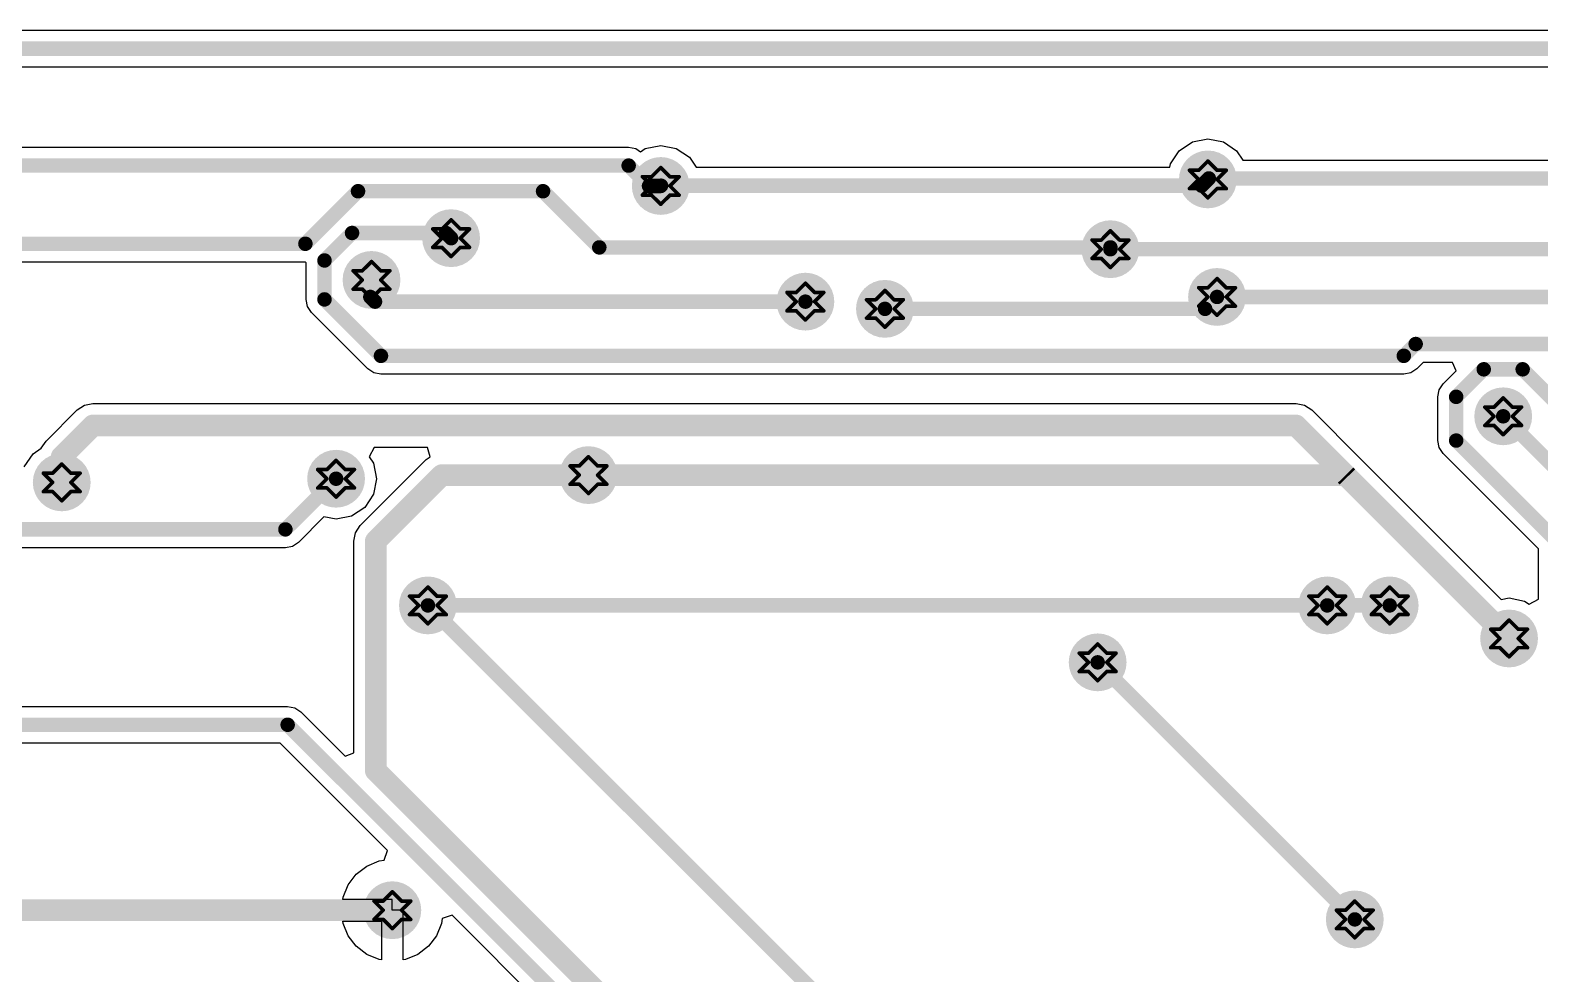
# Paper-space layout 'Лист1' of a CAD drawing. Header units: millimetres. Extents: x 0 to 594, y 0 to 420.
# Drawn here: x 393.22 to 434.93, y 251.21 to 277.28 of the extents above; entities that cross this region are included whole.
import ezdxf

# ---------------------------------------------------------------- set-up
doc = ezdxf.new("R2010")
doc.units = ezdxf.units.MM
doc.layers.add('BottomLayer', color=5, linetype='Continuous')
doc.layers.add('DrillDrawing', color=1, linetype='Continuous')

psp = doc.layouts.new('Лист1')

# ---------------------------------------------------------------- hatches: boundary and pattern name
at = {"layer": 'BottomLayer'}
h = psp.add_hatch(color=5, dxfattribs=at)
edge = h.paths.add_edge_path()
edge.add_arc((410.643, 272.979), 0.799, 0, 360, ccw=False)
h = psp.add_hatch(color=5, dxfattribs=at)
edge = h.paths.add_edge_path()
edge.add_arc((425.759, 273.16), 0.799, 0, 360, ccw=False)
h = psp.add_hatch(color=5, dxfattribs=at)
edge = h.paths.add_edge_path()
edge.add_arc((404.851, 271.536), 0.799, 0, 360, ccw=False)
h = psp.add_hatch(color=5, dxfattribs=at)
edge = h.paths.add_edge_path()
edge.add_arc((423.066, 271.231), 0.799, 0, 360, ccw=False)
h = psp.add_hatch(color=5, dxfattribs=at)
edge = h.paths.add_edge_path()
edge.add_arc((402.652, 270.382), 0.799, 0, 360, ccw=False)
h = psp.add_hatch(color=5, dxfattribs=at)
edge = h.paths.add_edge_path()
edge.add_arc((426.012, 269.912), 0.799, 0, 360, ccw=False)
h = psp.add_hatch(color=5, dxfattribs=at)
edge = h.paths.add_edge_path()
edge.add_arc((414.639, 269.782), 0.799, 0, 360, ccw=False)
h = psp.add_hatch(color=5, dxfattribs=at)
edge = h.paths.add_edge_path()
edge.add_arc((416.837, 269.583), 0.799, 0, 360, ccw=False)
h = psp.add_hatch(color=5, dxfattribs=at)
edge = h.paths.add_edge_path()
edge.add_arc((433.919, 266.613), 0.799, 0, 360, ccw=False)
h = psp.add_hatch(color=5, dxfattribs=at)
edge = h.paths.add_edge_path()
edge.add_arc((401.673, 264.888), 0.799, 0, 360, ccw=False)
h = psp.add_hatch(color=5, dxfattribs=at)
edge = h.paths.add_edge_path()
edge.add_arc((408.645, 264.988), 0.799, 0, 360, ccw=False)
h = psp.add_hatch(color=5, dxfattribs=at)
edge = h.paths.add_edge_path()
edge.add_arc((394.093, 264.787), 0.799, 0, 360, ccw=False)
h = psp.add_hatch(color=5, dxfattribs=at)
edge = h.paths.add_edge_path()
edge.add_arc((404.21, 261.387), 0.799, 0, 360, ccw=False)
h = psp.add_hatch(color=5, dxfattribs=at)
edge = h.paths.add_edge_path()
edge.add_arc((429.057, 261.387), 0.799, 0, 360, ccw=False)
h = psp.add_hatch(color=5, dxfattribs=at)
edge = h.paths.add_edge_path()
edge.add_arc((430.783, 261.387), 0.799, 0, 360, ccw=False)
h = psp.add_hatch(color=5, dxfattribs=at)
edge = h.paths.add_edge_path()
edge.add_arc((434.081, 260.473), 0.799, 0, 360, ccw=False)
h = psp.add_hatch(color=5, dxfattribs=at)
edge = h.paths.add_edge_path()
edge.add_arc((422.714, 259.813), 0.799, 0, 360, ccw=False)
h = psp.add_hatch(color=5, dxfattribs=at)
edge = h.paths.add_edge_path()
edge.add_arc((403.227, 252.963), 0.799, 0, 360, ccw=False)
h = psp.add_hatch(color=5, dxfattribs=at)
edge = h.paths.add_edge_path()
edge.add_arc((429.818, 252.709), 0.799, 0, 360, ccw=False)

# ---------------------------------------------------------------- linework, layer by layer
for p, q in [((381.674, 277.284), (479.257, 277.284)), ((479.046, 276.266), (381.885, 276.266)), ((380.697, 274.051), (409.756, 274.051)), ((409.756, 274.051), (409.951, 274.013)), ((410.214, 274.014), (410.643, 274.099)), ((410.643, 274.099), (411.072, 274.014)), ((424.967, 273.952), (425.33, 274.195)), ((425.33, 274.195), (425.759, 274.28)), ((425.759, 274.28), (426.187, 274.195)), ((426.187, 274.195), (426.551, 273.952)), ((409.951, 274.013), (410.081, 273.925)), ((410.081, 273.925), (410.214, 274.014)), ((411.072, 274.014), (411.435, 273.771)), ((411.435, 273.771), (411.619, 273.497)), ((424.724, 273.588), (424.967, 273.952)), ((426.551, 273.952), (426.722, 273.696)), ((426.722, 273.696), (484.017, 273.696)), ((411.619, 273.497), (424.705, 273.497)), ((424.705, 273.497), (424.724, 273.588)), ((400.825, 270.872), (382.855, 270.872)), ((400.844, 270.856), (400.825, 270.872)), ((400.844, 269.844), (400.844, 270.856)), ((400.882, 269.649), (400.844, 269.844)), ((400.993, 269.484), (400.882, 269.649)), ((402.553, 267.924), (400.993, 269.484)), ((402.718, 267.814), (402.553, 267.924)), ((402.913, 267.775), (402.718, 267.814)), ((431.173, 267.775), (402.913, 267.775)), ((431.368, 267.814), (431.173, 267.775)), ((431.533, 267.924), (431.368, 267.814)), ((431.711, 268.102), (431.533, 267.924)), ((432.519, 268.102), (431.711, 268.102)), ((432.26, 267.511), (432.616, 267.868)), ((432.616, 267.868), (432.519, 268.102)), ((432.149, 267.346), (432.26, 267.511)), ((394.722, 266.924), (394.956, 266.971)), ((394.956, 266.971), (394.956, 266.971)), ((394.956, 266.971), (428.195, 266.971)), ((428.195, 266.971), (428.195, 266.971)), ((428.195, 266.971), (428.428, 266.924)), ((432.111, 267.151), (432.149, 267.346)), ((432.111, 265.943), (432.111, 267.151)), ((393.661, 265.929), (394.524, 266.792)), ((394.524, 266.792), (394.722, 266.924)), ((428.428, 266.924), (428.627, 266.792)), ((428.627, 266.792), (428.627, 266.792)), ((428.627, 266.792), (429.999, 265.42)), ((393.301, 265.579), (393.528, 265.731)), ((393.528, 265.731), (393.661, 265.929)), ((393.661, 265.929), (393.661, 265.929)), ((402.724, 265.749), (402.589, 265.495)), ((404.199, 265.749), (402.724, 265.749)), ((404.276, 265.495), (404.199, 265.749)), ((432.149, 265.748), (432.111, 265.943)), ((432.26, 265.583), (432.149, 265.748)), ((393.058, 265.215), (393.301, 265.579)), ((402.339, 263.595), (404.163, 265.42)), ((402.589, 265.495), (402.708, 265.317)), ((402.708, 265.317), (402.793, 264.888)), ((404.163, 265.42), (404.276, 265.495)), ((429.999, 265.42), (433.867, 261.551)), ((434.891, 262.952), (432.26, 265.583)), ((402.793, 264.888), (402.708, 264.459)), ((402.708, 264.459), (402.465, 264.096)), ((402.465, 264.096), (402.101, 263.853)), ((401.339, 263.834), (400.633, 263.128)), ((401.673, 263.768), (401.339, 263.834)), ((402.101, 263.853), (401.673, 263.768)), ((402.16, 263.163), (402.206, 263.397)), ((402.206, 263.397), (402.339, 263.595)), ((400.272, 262.979), (380.904, 262.979)), ((400.467, 263.017), (400.272, 262.979)), ((400.633, 263.128), (400.467, 263.017)), ((402.16, 257.315), (402.16, 263.163)), ((434.891, 261.559), (434.891, 262.952)), ((433.867, 261.551), (434.081, 261.593)), ((434.081, 261.593), (434.51, 261.508)), ((434.638, 261.423), (434.891, 261.559)), ((434.51, 261.508), (434.638, 261.423)), ((377.059, 258.597), (400.335, 258.597)), ((400.335, 258.597), (400.53, 258.559)), ((400.53, 258.559), (400.695, 258.448)), ((400.695, 258.448), (401.925, 257.218)), ((400.124, 257.579), (377.059, 257.579)), ((403.091, 254.611), (400.124, 257.579)), ((401.925, 257.218), (402.16, 257.315)), ((403, 254.343), (403.091, 254.611)), ((402.23, 253.96), (402.522, 254.184)), ((402.522, 254.184), (402.862, 254.325)), ((402.862, 254.325), (403, 254.343)), ((401.865, 253.328), (402.006, 253.668)), ((402.006, 253.668), (402.23, 253.96)), ((401.856, 253.262), (401.865, 253.328)), ((403.227, 253.262), (401.856, 253.262)), ((403.227, 252.963), (403.227, 253.262)), ((403.527, 252.963), (403.227, 252.963)), ((403.527, 251.592), (403.527, 252.963)), ((404.876, 252.827), (404.608, 252.736)), ((414.996, 242.706), (404.876, 252.827)), ((401.865, 252.598), (401.856, 252.663)), ((401.856, 252.663), (402.928, 252.663)), ((402.006, 252.257), (401.865, 252.598)), ((402.928, 252.663), (402.928, 251.592)), ((404.59, 252.598), (404.449, 252.257)), ((404.608, 252.736), (404.59, 252.598)), ((402.23, 251.965), (402.006, 252.257)), ((402.522, 251.741), (402.23, 251.965)), ((404.225, 251.965), (403.933, 251.741)), ((404.449, 252.257), (404.225, 251.965)), ((402.862, 251.6), (402.522, 251.741)), ((402.928, 251.592), (402.862, 251.6)), ((403.592, 251.6), (403.527, 251.592)), ((403.933, 251.741), (403.592, 251.6))]:
    psp.add_line(p, q, dxfattribs=at)
for points, const_width in [([(479.257, 276.775), (381.674, 276.775)], 0.4), ([(409.756, 273.542), (380.697, 273.542)], 0.4), ([(410.319, 272.979), (409.756, 273.542)], 0.4), ([(425.786, 273.187), (425.586, 272.987)], 0.4), ([(484.952, 273.187), (425.786, 273.187)], 0.4), ([(402.279, 272.834), (400.825, 271.381)], 0.4), ([(407.391, 272.834), (402.279, 272.834)], 0.4), ([(408.945, 271.281), (407.391, 272.834)], 0.4), ([(410.643, 272.979), (410.319, 272.979)], 0.4), ([(410.651, 272.987), (410.643, 272.979)], 0.4), ([(425.586, 272.987), (410.651, 272.987)], 0.4), ([(400.825, 271.381), (381.874, 271.381)], 0.4), ([(402.114, 271.68), (401.353, 270.92)], 0.4), ([(404.707, 271.68), (402.114, 271.68)], 0.4), ([(404.851, 271.536), (404.707, 271.68)], 0.4), ([(401.353, 269.844), (401.353, 270.92)], 0.4), ([(423.066, 271.281), (408.945, 271.281)], 0.4), ([(485.619, 271.231), (423.066, 271.231)], 0.4), ([(402.913, 268.284), (401.353, 269.844)], 0.4), ([(402.748, 269.782), (402.618, 269.912)], 0.4), ([(414.639, 269.782), (402.748, 269.782)], 0.4), ([(426.012, 269.912), (425.683, 269.583)], 0.4), ([(449.874, 269.912), (426.012, 269.912)], 0.4), ([(425.683, 269.583), (416.837, 269.583)], 0.4), ([(431.5, 268.611), (431.173, 268.284)], 0.4), ([(452.172, 268.611), (431.5, 268.611)], 0.4), ([(431.173, 268.284), (402.913, 268.284)], 0.4), ([(433.381, 267.912), (432.62, 267.151)], 0.4), ([(434.456, 267.912), (433.381, 267.912)], 0.4), ([(435.451, 266.918), (434.456, 267.912)], 0.4), ([(432.62, 265.943), (432.62, 267.151)], 0.4), ([(394.956, 266.36), (394.093, 265.497)], 0.599), ([(428.195, 266.36), (394.956, 266.36)], 0.599), ([(429.615, 264.939), (428.195, 266.36)], 0.599), ([(453.096, 247.436), (433.919, 266.613)], 0.4), ([(435.401, 263.163), (432.62, 265.943)], 0.4), ([(394.093, 264.787), (394.093, 265.497)], 0.599), ([(404.596, 264.988), (402.771, 263.163)], 0.599), ([(408.645, 264.988), (404.596, 264.988)], 0.599), ([(429.567, 264.988), (408.645, 264.988)], 0.599), ([(429.615, 264.939), (429.567, 264.988)], 0.599), ([(401.673, 264.888), (400.272, 263.488)], 0.4), ([(434.081, 260.473), (429.615, 264.939)], 0.599), ([(400.272, 263.488), (380.904, 263.488)], 0.4), ([(402.771, 256.819), (402.771, 263.163)], 0.599), ([(429.057, 261.387), (404.21, 261.387)], 0.4), ([(424.186, 241.411), (404.21, 261.387)], 0.4), ([(430.783, 261.387), (429.057, 261.387)], 0.4), ([(429.818, 252.709), (422.714, 259.813)], 0.4), ([(400.335, 258.088), (376.078, 258.088)], 0.4), ([(421.851, 236.572), (400.335, 258.088)], 0.4), ([(422.206, 237.384), (402.771, 256.819)], 0.599), ([(403.227, 252.963), (389.171, 252.963)], 0.599)]:
    psp.add_lwpolyline(points, dxfattribs=dict(at, const_width=const_width))
for points, const_width in [([(409.856, 273.542, -1), (409.656, 273.542, -1)], 0.2), ([(409.856, 273.542, -1), (409.656, 273.542, -1)], 0.2), ([(425.886, 273.187, -1), (425.686, 273.187, -1)], 0.2), ([(425.886, 273.187, -1), (425.686, 273.187, -1)], 0.2), ([(402.379, 272.834, -1), (402.179, 272.834, -1)], 0.2), ([(402.379, 272.834, -1), (402.179, 272.834, -1)], 0.2), ([(407.491, 272.834, -1), (407.291, 272.834, -1)], 0.2), ([(407.491, 272.834, -1), (407.291, 272.834, -1)], 0.2), ([(410.419, 272.979, -1), (410.219, 272.979, -1)], 0.2), ([(410.419, 272.979, -1), (410.219, 272.979, -1)], 0.2), ([(410.743, 272.979, -1), (410.543, 272.979, -1)], 0.2), ([(410.743, 272.979, -1), (410.543, 272.979, -1)], 0.2), ([(410.751, 272.987, -1), (410.552, 272.987, -1)], 0.2), ([(410.751, 272.987, -1), (410.552, 272.987, -1)], 0.2), ([(425.686, 272.987, -1), (425.487, 272.987, -1)], 0.2), ([(425.686, 272.987, -1), (425.487, 272.987, -1)], 0.2), ([(400.925, 271.381, -1), (400.725, 271.381, -1)], 0.2), ([(400.925, 271.381, -1), (400.725, 271.381, -1)], 0.2), ([(402.214, 271.68, -1), (402.014, 271.68, -1)], 0.2), ([(402.214, 271.68, -1), (402.014, 271.68, -1)], 0.2), ([(404.807, 271.68, -1), (404.607, 271.68, -1)], 0.2), ([(404.807, 271.68, -1), (404.607, 271.68, -1)], 0.2), ([(404.951, 271.536, -1), (404.751, 271.536, -1)], 0.2), ([(401.453, 270.92, -1), (401.253, 270.92, -1)], 0.2), ([(401.453, 270.92, -1), (401.253, 270.92, -1)], 0.2), ([(409.045, 271.281, -1), (408.845, 271.281, -1)], 0.2), ([(409.045, 271.281, -1), (408.845, 271.281, -1)], 0.2), ([(423.166, 271.281, -1), (422.966, 271.281, -1)], 0.2), ([(423.166, 271.231, -1), (422.966, 271.231, -1)], 0.2), ([(401.453, 269.844, -1), (401.253, 269.844, -1)], 0.2), ([(401.453, 269.844, -1), (401.253, 269.844, -1)], 0.2), ([(402.718, 269.912, -1), (402.519, 269.912, -1)], 0.2), ([(402.848, 269.782, -1), (402.648, 269.782, -1)], 0.2), ([(402.848, 269.782, -1), (402.648, 269.782, -1)], 0.2), ([(414.739, 269.782, -1), (414.539, 269.782, -1)], 0.2), ([(426.112, 269.912, -1), (425.913, 269.912, -1)], 0.2), ([(426.112, 269.912, -1), (425.913, 269.912, -1)], 0.2), ([(416.936, 269.583, -1), (416.737, 269.583, -1)], 0.2), ([(425.783, 269.583, -1), (425.583, 269.583, -1)], 0.2), ([(425.783, 269.583, -1), (425.583, 269.583, -1)], 0.2), ([(431.6, 268.611, -1), (431.401, 268.611, -1)], 0.2), ([(431.6, 268.611, -1), (431.401, 268.611, -1)], 0.2), ([(403.013, 268.284, -1), (402.813, 268.284, -1)], 0.2), ([(403.013, 268.284, -1), (402.813, 268.284, -1)], 0.2), ([(431.273, 268.284, -1), (431.073, 268.284, -1)], 0.2), ([(431.273, 268.284, -1), (431.073, 268.284, -1)], 0.2), ([(433.481, 267.912, -1), (433.281, 267.912, -1)], 0.2), ([(433.481, 267.912, -1), (433.281, 267.912, -1)], 0.2), ([(434.556, 267.912, -1), (434.357, 267.912, -1)], 0.2), ([(434.556, 267.912, -1), (434.357, 267.912, -1)], 0.2), ([(432.72, 267.151, -1), (432.52, 267.151, -1)], 0.2), ([(432.72, 267.151, -1), (432.52, 267.151, -1)], 0.2), ([(395.106, 266.36, -1), (394.806, 266.36, -1)], 0.3), ([(395.106, 266.36, -1), (394.806, 266.36, -1)], 0.3), ([(428.344, 266.36, -1), (428.045, 266.36, -1)], 0.3), ([(428.344, 266.36, -1), (428.045, 266.36, -1)], 0.3), ([(434.018, 266.613, -1), (433.819, 266.613, -1)], 0.2), ([(432.72, 265.943, -1), (432.52, 265.943, -1)], 0.2), ([(432.72, 265.943, -1), (432.52, 265.943, -1)], 0.2), ([(394.243, 265.497, -1), (393.943, 265.497, -1)], 0.3), ([(394.243, 265.497, -1), (393.943, 265.497, -1)], 0.3), ([(404.745, 264.988, -1), (404.446, 264.988, -1)], 0.3), ([(404.745, 264.988, -1), (404.446, 264.988, -1)], 0.3), ([(408.795, 264.988, -1), (408.495, 264.988, -1)], 0.3), ([(408.795, 264.988, -1), (408.495, 264.988, -1)], 0.3), ([(429.717, 264.988, -1), (429.417, 264.988, -1)], 0.3), ([(429.717, 264.988, -1), (429.417, 264.988, -1)], 0.3), ([(394.243, 264.787, -1), (393.943, 264.787, -1)], 0.3), ([(401.773, 264.888, -1), (401.573, 264.888, -1)], 0.2), ([(429.765, 264.939, -1), (429.466, 264.939, -1)], 0.3), ([(429.765, 264.939, -1), (429.466, 264.939, -1)], 0.3), ([(429.765, 264.939, -1), (429.466, 264.939, -1)], 0.3), ([(400.372, 263.488, -1), (400.173, 263.488, -1)], 0.2), ([(400.372, 263.488, -1), (400.173, 263.488, -1)], 0.2), ([(402.921, 263.163, -1), (402.621, 263.163, -1)], 0.3), ([(402.921, 263.163, -1), (402.621, 263.163, -1)], 0.3), ([(404.31, 261.387, -1), (404.11, 261.387, -1)], 0.2), ([(404.31, 261.387, -1), (404.11, 261.387, -1)], 0.2), ([(429.157, 261.387, -1), (428.957, 261.387, -1)], 0.2), ([(429.157, 261.387, -1), (428.957, 261.387, -1)], 0.2), ([(430.883, 261.387, -1), (430.683, 261.387, -1)], 0.2), ([(434.231, 260.473, -1), (433.931, 260.473, -1)], 0.3), ([(422.814, 259.813, -1), (422.614, 259.813, -1)], 0.2), ([(400.435, 258.088, -1), (400.235, 258.088, -1)], 0.2), ([(400.435, 258.088, -1), (400.235, 258.088, -1)], 0.2), ([(402.921, 256.819, -1), (402.621, 256.819, -1)], 0.3), ([(402.921, 256.819, -1), (402.621, 256.819, -1)], 0.3), ([(403.377, 252.963, -1), (403.078, 252.963, -1)], 0.3), ([(429.918, 252.709, -1), (429.719, 252.709, -1)], 0.2)]:
    psp.add_lwpolyline(points, format="xyb", close=True, dxfattribs=dict(at, const_width=const_width))
at = {"layer": 'DrillDrawing', "const_width": 0.101}
for points in [[(425.759, 273.667), (425.505, 273.413)], [(426.012, 273.413), (425.759, 273.667)], [(410.389, 273.233), (410.136, 273.233)], [(410.389, 272.979), (410.136, 273.233)], [(410.643, 273.487), (410.389, 273.233)], [(410.897, 273.233), (410.643, 273.487)], [(411.151, 273.233), (410.897, 272.979)], [(411.151, 273.233), (410.897, 273.233)], [(425.505, 273.413), (425.251, 273.413)], [(425.505, 273.16), (425.251, 273.413)], [(425.505, 273.16), (425.251, 272.906)], [(426.266, 273.413), (426.012, 273.16)], [(426.266, 273.413), (426.012, 273.413)], [(426.266, 272.906), (426.012, 273.16)], [(410.389, 272.979), (410.136, 272.725)], [(410.389, 272.725), (410.136, 272.725)], [(410.643, 272.472), (410.389, 272.725)], [(410.897, 272.725), (410.643, 272.472)], [(411.151, 272.725), (410.897, 272.979)], [(411.151, 272.725), (410.897, 272.725)], [(425.505, 272.906), (425.251, 272.906)], [(425.759, 272.652), (425.505, 272.906)], [(426.012, 272.906), (425.759, 272.652)], [(426.266, 272.906), (426.012, 272.906)], [(404.851, 272.043), (404.598, 271.79)], [(405.105, 271.79), (404.851, 272.043)], [(404.598, 271.79), (404.344, 271.79)], [(404.598, 271.536), (404.344, 271.79)], [(404.598, 271.536), (404.344, 271.282)], [(405.359, 271.79), (405.105, 271.536)], [(405.359, 271.79), (405.105, 271.79)], [(405.359, 271.282), (405.105, 271.536)], [(422.813, 271.485), (422.559, 271.485)], [(422.813, 271.231), (422.559, 271.485)], [(423.066, 271.739), (422.813, 271.485)], [(423.32, 271.485), (423.066, 271.739)], [(423.574, 271.485), (423.32, 271.231)], [(423.574, 271.485), (423.32, 271.485)], [(404.598, 271.282), (404.344, 271.282)], [(404.851, 271.028), (404.598, 271.282)], [(405.105, 271.282), (404.851, 271.028)], [(405.359, 271.282), (405.105, 271.282)], [(422.813, 271.231), (422.559, 270.978)], [(423.574, 270.978), (423.32, 271.231)], [(402.652, 270.889), (402.398, 270.636)], [(402.905, 270.636), (402.652, 270.889)], [(422.813, 270.978), (422.559, 270.978)], [(423.066, 270.724), (422.813, 270.978)], [(423.32, 270.978), (423.066, 270.724)], [(423.574, 270.978), (423.32, 270.978)], [(402.398, 270.636), (402.144, 270.636)], [(402.398, 270.382), (402.144, 270.636)], [(402.398, 270.382), (402.144, 270.128)], [(403.159, 270.636), (402.905, 270.382)], [(403.159, 270.636), (402.905, 270.636)], [(403.159, 270.128), (402.905, 270.382)], [(414.639, 270.29), (414.385, 270.036)], [(414.893, 270.036), (414.639, 270.29)], [(426.012, 270.419), (425.759, 270.166)], [(426.266, 270.166), (426.012, 270.419)], [(402.398, 270.128), (402.144, 270.128)], [(402.652, 269.874), (402.398, 270.128)], [(402.905, 270.128), (402.652, 269.874)], [(403.159, 270.128), (402.905, 270.128)], [(414.385, 270.036), (414.131, 270.036)], [(414.385, 269.782), (414.131, 270.036)], [(415.146, 270.036), (414.893, 269.782)], [(415.146, 270.036), (414.893, 270.036)], [(416.583, 269.836), (416.329, 269.836)], [(416.583, 269.583), (416.329, 269.836)], [(416.837, 270.09), (416.583, 269.836)], [(417.09, 269.836), (416.837, 270.09)], [(417.344, 269.836), (417.09, 269.583)], [(417.344, 269.836), (417.09, 269.836)], [(425.759, 270.166), (425.505, 270.166)], [(425.759, 269.912), (425.505, 270.166)], [(425.759, 269.912), (425.505, 269.658)], [(426.52, 270.166), (426.266, 269.912)], [(426.52, 270.166), (426.266, 270.166)], [(426.52, 269.658), (426.266, 269.912)], [(414.385, 269.782), (414.131, 269.529)], [(414.385, 269.529), (414.131, 269.529)], [(414.639, 269.275), (414.385, 269.529)], [(414.893, 269.529), (414.639, 269.275)], [(415.146, 269.529), (414.893, 269.782)], [(415.146, 269.529), (414.893, 269.529)], [(416.583, 269.583), (416.329, 269.329)], [(417.344, 269.329), (417.09, 269.583)], [(425.759, 269.658), (425.505, 269.658)], [(426.012, 269.404), (425.759, 269.658)], [(426.266, 269.658), (426.012, 269.404)], [(426.52, 269.658), (426.266, 269.658)], [(416.583, 269.329), (416.329, 269.329)], [(416.837, 269.075), (416.583, 269.329)], [(417.09, 269.329), (416.837, 269.075)], [(417.344, 269.329), (417.09, 269.329)], [(433.919, 267.121), (433.665, 266.867)], [(434.172, 266.867), (433.919, 267.121)], [(433.665, 266.867), (433.411, 266.867)], [(433.665, 266.613), (433.411, 266.867)], [(433.665, 266.613), (433.411, 266.36)], [(434.426, 266.867), (434.172, 266.613)], [(434.426, 266.867), (434.172, 266.867)], [(434.426, 266.36), (434.172, 266.613)], [(433.665, 266.36), (433.411, 266.36)], [(433.919, 266.106), (433.665, 266.36)], [(434.172, 266.36), (433.919, 266.106)], [(434.426, 266.36), (434.172, 266.36)], [(394.093, 265.294), (393.839, 265.04)], [(394.347, 265.04), (394.093, 265.294)], [(401.673, 265.396), (401.419, 265.142)], [(401.926, 265.142), (401.673, 265.396)], [(408.392, 265.241), (408.138, 265.241)], [(408.392, 264.988), (408.138, 265.241)], [(408.645, 265.495), (408.392, 265.241)], [(408.899, 265.241), (408.645, 265.495)], [(409.153, 265.241), (408.899, 264.988)], [(409.153, 265.241), (408.899, 265.241)], [(393.839, 265.04), (393.586, 265.04)], [(393.839, 264.787), (393.586, 265.04)], [(394.601, 265.04), (394.347, 264.787)], [(394.601, 265.04), (394.347, 265.04)], [(401.419, 265.142), (401.165, 265.142)], [(401.419, 264.888), (401.165, 265.142)], [(401.419, 264.888), (401.165, 264.634)], [(402.18, 265.142), (401.926, 264.888)], [(402.18, 265.142), (401.926, 265.142)], [(402.18, 264.634), (401.926, 264.888)], [(408.392, 264.988), (408.138, 264.734)], [(409.153, 264.734), (408.899, 264.988)], [(393.839, 264.787), (393.586, 264.533)], [(393.839, 264.533), (393.586, 264.533)], [(394.093, 264.279), (393.839, 264.533)], [(394.347, 264.533), (394.093, 264.279)], [(394.601, 264.533), (394.347, 264.787)], [(394.601, 264.533), (394.347, 264.533)], [(401.419, 264.634), (401.165, 264.634)], [(401.673, 264.381), (401.419, 264.634)], [(401.926, 264.634), (401.673, 264.381)], [(402.18, 264.634), (401.926, 264.634)], [(408.392, 264.734), (408.138, 264.734)], [(408.645, 264.48), (408.392, 264.734)], [(408.899, 264.734), (408.645, 264.48)], [(409.153, 264.734), (408.899, 264.734)], [(404.21, 261.894), (403.956, 261.64)], [(404.464, 261.64), (404.21, 261.894)], [(429.057, 261.894), (428.804, 261.64)], [(429.311, 261.64), (429.057, 261.894)], [(430.783, 261.894), (430.529, 261.64)], [(431.036, 261.64), (430.783, 261.894)], [(403.956, 261.64), (403.702, 261.64)], [(403.956, 261.387), (403.702, 261.64)], [(404.717, 261.64), (404.464, 261.387)], [(404.717, 261.64), (404.464, 261.64)], [(428.804, 261.64), (428.55, 261.64)], [(428.804, 261.387), (428.55, 261.64)], [(429.565, 261.64), (429.311, 261.387)], [(429.565, 261.64), (429.311, 261.64)], [(430.529, 261.64), (430.275, 261.64)], [(430.529, 261.387), (430.275, 261.64)], [(431.29, 261.64), (431.036, 261.387)], [(431.29, 261.64), (431.036, 261.64)], [(403.956, 261.387), (403.702, 261.133)], [(403.956, 261.133), (403.702, 261.133)], [(404.21, 260.879), (403.956, 261.133)], [(404.464, 261.133), (404.21, 260.879)], [(404.717, 261.133), (404.464, 261.387)], [(404.717, 261.133), (404.464, 261.133)], [(428.804, 261.387), (428.55, 261.133)], [(428.804, 261.133), (428.55, 261.133)], [(429.057, 260.879), (428.804, 261.133)], [(429.311, 261.133), (429.057, 260.879)], [(429.565, 261.133), (429.311, 261.387)], [(429.565, 261.133), (429.311, 261.133)], [(430.529, 261.387), (430.275, 261.133)], [(430.529, 261.133), (430.275, 261.133)], [(430.783, 260.879), (430.529, 261.133)], [(431.036, 261.133), (430.783, 260.879)], [(431.29, 261.133), (431.036, 261.387)], [(431.29, 261.133), (431.036, 261.133)], [(433.827, 260.727), (433.574, 260.727)], [(433.827, 260.473), (433.574, 260.727)], [(434.081, 260.981), (433.827, 260.727)], [(434.335, 260.727), (434.081, 260.981)], [(434.589, 260.727), (434.335, 260.473)], [(434.589, 260.727), (434.335, 260.727)], [(422.714, 260.321), (422.46, 260.067)], [(422.968, 260.067), (422.714, 260.321)], [(433.827, 260.473), (433.574, 260.219)], [(433.827, 260.219), (433.574, 260.219)], [(434.081, 259.966), (433.827, 260.219)], [(434.335, 260.219), (434.081, 259.966)], [(434.589, 260.219), (434.335, 260.473)], [(434.589, 260.219), (434.335, 260.219)], [(422.46, 260.067), (422.206, 260.067)], [(422.46, 259.813), (422.206, 260.067)], [(422.46, 259.813), (422.206, 259.56)], [(423.221, 260.067), (422.968, 259.813)], [(423.221, 260.067), (422.968, 260.067)], [(423.221, 259.56), (422.968, 259.813)], [(422.46, 259.56), (422.206, 259.56)], [(422.714, 259.306), (422.46, 259.56)], [(422.968, 259.56), (422.714, 259.306)], [(423.221, 259.56), (422.968, 259.56)], [(402.974, 253.216), (402.72, 253.216)], [(402.974, 252.963), (402.72, 253.216)], [(403.227, 253.47), (402.974, 253.216)], [(403.481, 253.216), (403.227, 253.47)], [(403.735, 253.216), (403.481, 252.963)], [(403.735, 253.216), (403.481, 253.216)], [(429.818, 253.216), (429.565, 252.963)], [(430.072, 252.963), (429.818, 253.216)], [(402.974, 252.963), (402.72, 252.709)], [(402.974, 252.709), (402.72, 252.709)], [(403.227, 252.455), (402.974, 252.709)], [(403.481, 252.709), (403.227, 252.455)], [(403.735, 252.709), (403.481, 252.963)], [(403.735, 252.709), (403.481, 252.709)], [(429.565, 252.963), (429.311, 252.963)], [(429.565, 252.709), (429.311, 252.963)], [(429.565, 252.709), (429.311, 252.455)], [(430.326, 252.963), (430.072, 252.709)], [(430.326, 252.963), (430.072, 252.963)], [(430.326, 252.455), (430.072, 252.709)], [(429.565, 252.455), (429.311, 252.455)], [(429.818, 252.201), (429.565, 252.455)], [(430.072, 252.455), (429.818, 252.201)], [(430.326, 252.455), (430.072, 252.455)]]:
    psp.add_lwpolyline(points, dxfattribs=at)
at = {"layer": 'DrillDrawing', "const_width": 0.0507}
for points in [[(425.784, 273.667, -1), (425.733, 273.667, -1)], [(425.784, 273.667, -1), (425.733, 273.667, -1)], [(410.161, 273.233, -1), (410.11, 273.233, -1)], [(410.161, 273.233, -1), (410.11, 273.233, -1)], [(410.415, 273.233, -1), (410.364, 273.233, -1)], [(410.415, 273.233, -1), (410.364, 273.233, -1)], [(410.669, 273.487, -1), (410.618, 273.487, -1)], [(410.669, 273.487, -1), (410.618, 273.487, -1)], [(410.922, 273.233, -1), (410.871, 273.233, -1)], [(410.922, 273.233, -1), (410.871, 273.233, -1)], [(411.176, 273.233, -1), (411.125, 273.233, -1)], [(411.176, 273.233, -1), (411.125, 273.233, -1)], [(425.277, 273.413, -1), (425.226, 273.413, -1)], [(425.277, 273.413, -1), (425.226, 273.413, -1)], [(425.53, 273.413, -1), (425.48, 273.413, -1)], [(425.53, 273.413, -1), (425.48, 273.413, -1)], [(425.53, 273.16, -1), (425.48, 273.16, -1)], [(425.53, 273.16, -1), (425.48, 273.16, -1)], [(426.038, 273.413, -1), (425.987, 273.413, -1)], [(426.038, 273.413, -1), (425.987, 273.413, -1)], [(426.038, 273.16, -1), (425.987, 273.16, -1)], [(426.038, 273.16, -1), (425.987, 273.16, -1)], [(426.292, 273.413, -1), (426.241, 273.413, -1)], [(426.292, 273.413, -1), (426.241, 273.413, -1)], [(410.161, 272.725, -1), (410.11, 272.725, -1)], [(410.161, 272.725, -1), (410.11, 272.725, -1)], [(410.415, 272.979, -1), (410.364, 272.979, -1)], [(410.415, 272.979, -1), (410.364, 272.979, -1)], [(410.415, 272.725, -1), (410.364, 272.725, -1)], [(410.415, 272.725, -1), (410.364, 272.725, -1)], [(410.922, 272.979, -1), (410.871, 272.979, -1)], [(410.922, 272.979, -1), (410.871, 272.979, -1)], [(410.922, 272.725, -1), (410.871, 272.725, -1)], [(410.922, 272.725, -1), (410.871, 272.725, -1)], [(411.176, 272.725, -1), (411.125, 272.725, -1)], [(411.176, 272.725, -1), (411.125, 272.725, -1)], [(425.277, 272.906, -1), (425.226, 272.906, -1)], [(425.277, 272.906, -1), (425.226, 272.906, -1)], [(425.53, 272.906, -1), (425.48, 272.906, -1)], [(425.53, 272.906, -1), (425.48, 272.906, -1)], [(426.038, 272.906, -1), (425.987, 272.906, -1)], [(426.038, 272.906, -1), (425.987, 272.906, -1)], [(426.292, 272.906, -1), (426.241, 272.906, -1)], [(426.292, 272.906, -1), (426.241, 272.906, -1)], [(410.669, 272.472, -1), (410.618, 272.472, -1)], [(410.669, 272.472, -1), (410.618, 272.472, -1)], [(425.784, 272.652, -1), (425.733, 272.652, -1)], [(425.784, 272.652, -1), (425.733, 272.652, -1)], [(404.877, 272.043, -1), (404.826, 272.043, -1)], [(404.877, 272.043, -1), (404.826, 272.043, -1)], [(404.369, 271.79, -1), (404.318, 271.79, -1)], [(404.369, 271.79, -1), (404.318, 271.79, -1)], [(404.623, 271.79, -1), (404.572, 271.79, -1)], [(404.623, 271.79, -1), (404.572, 271.79, -1)], [(404.623, 271.536, -1), (404.572, 271.536, -1)], [(404.623, 271.536, -1), (404.572, 271.536, -1)], [(405.13, 271.79, -1), (405.08, 271.79, -1)], [(405.13, 271.79, -1), (405.08, 271.79, -1)], [(405.13, 271.536, -1), (405.08, 271.536, -1)], [(405.13, 271.536, -1), (405.08, 271.536, -1)], [(405.384, 271.79, -1), (405.333, 271.79, -1)], [(405.384, 271.79, -1), (405.333, 271.79, -1)], [(422.584, 271.485, -1), (422.533, 271.485, -1)], [(422.584, 271.485, -1), (422.533, 271.485, -1)], [(422.838, 271.485, -1), (422.787, 271.485, -1)], [(422.838, 271.485, -1), (422.787, 271.485, -1)], [(423.092, 271.739, -1), (423.041, 271.739, -1)], [(423.092, 271.739, -1), (423.041, 271.739, -1)], [(423.345, 271.485, -1), (423.295, 271.485, -1)], [(423.345, 271.485, -1), (423.295, 271.485, -1)], [(423.599, 271.485, -1), (423.548, 271.485, -1)], [(423.599, 271.485, -1), (423.548, 271.485, -1)], [(404.369, 271.282, -1), (404.318, 271.282, -1)], [(404.369, 271.282, -1), (404.318, 271.282, -1)], [(404.623, 271.282, -1), (404.572, 271.282, -1)], [(404.623, 271.282, -1), (404.572, 271.282, -1)], [(405.13, 271.282, -1), (405.08, 271.282, -1)], [(405.13, 271.282, -1), (405.08, 271.282, -1)], [(405.384, 271.282, -1), (405.333, 271.282, -1)], [(405.384, 271.282, -1), (405.333, 271.282, -1)], [(422.838, 271.231, -1), (422.787, 271.231, -1)], [(422.838, 271.231, -1), (422.787, 271.231, -1)], [(423.345, 271.231, -1), (423.295, 271.231, -1)], [(423.345, 271.231, -1), (423.295, 271.231, -1)], [(402.677, 270.889, -1), (402.626, 270.889, -1)], [(402.677, 270.889, -1), (402.626, 270.889, -1)], [(404.877, 271.028, -1), (404.826, 271.028, -1)], [(404.877, 271.028, -1), (404.826, 271.028, -1)], [(422.584, 270.978, -1), (422.533, 270.978, -1)], [(422.584, 270.978, -1), (422.533, 270.978, -1)], [(422.838, 270.978, -1), (422.787, 270.978, -1)], [(422.838, 270.978, -1), (422.787, 270.978, -1)], [(423.092, 270.724, -1), (423.041, 270.724, -1)], [(423.092, 270.724, -1), (423.041, 270.724, -1)], [(423.345, 270.978, -1), (423.295, 270.978, -1)], [(423.345, 270.978, -1), (423.295, 270.978, -1)], [(423.599, 270.978, -1), (423.548, 270.978, -1)], [(423.599, 270.978, -1), (423.548, 270.978, -1)], [(402.17, 270.636, -1), (402.119, 270.636, -1)], [(402.17, 270.636, -1), (402.119, 270.636, -1)], [(402.423, 270.636, -1), (402.372, 270.636, -1)], [(402.423, 270.636, -1), (402.372, 270.636, -1)], [(402.423, 270.382, -1), (402.372, 270.382, -1)], [(402.423, 270.382, -1), (402.372, 270.382, -1)], [(402.931, 270.636, -1), (402.88, 270.636, -1)], [(402.931, 270.636, -1), (402.88, 270.636, -1)], [(402.931, 270.382, -1), (402.88, 270.382, -1)], [(402.931, 270.382, -1), (402.88, 270.382, -1)], [(403.184, 270.636, -1), (403.134, 270.636, -1)], [(403.184, 270.636, -1), (403.134, 270.636, -1)], [(414.664, 270.29, -1), (414.614, 270.29, -1)], [(414.664, 270.29, -1), (414.614, 270.29, -1)], [(426.038, 270.419, -1), (425.987, 270.419, -1)], [(426.038, 270.419, -1), (425.987, 270.419, -1)], [(402.17, 270.128, -1), (402.119, 270.128, -1)], [(402.17, 270.128, -1), (402.119, 270.128, -1)], [(402.423, 270.128, -1), (402.372, 270.128, -1)], [(402.423, 270.128, -1), (402.372, 270.128, -1)], [(402.677, 269.874, -1), (402.626, 269.874, -1)], [(402.677, 269.874, -1), (402.626, 269.874, -1)], [(402.931, 270.128, -1), (402.88, 270.128, -1)], [(402.931, 270.128, -1), (402.88, 270.128, -1)], [(403.184, 270.128, -1), (403.134, 270.128, -1)], [(403.184, 270.128, -1), (403.134, 270.128, -1)], [(414.157, 270.036, -1), (414.106, 270.036, -1)], [(414.157, 270.036, -1), (414.106, 270.036, -1)], [(414.411, 270.036, -1), (414.36, 270.036, -1)], [(414.411, 270.036, -1), (414.36, 270.036, -1)], [(414.918, 270.036, -1), (414.867, 270.036, -1)], [(414.918, 270.036, -1), (414.867, 270.036, -1)], [(415.172, 270.036, -1), (415.121, 270.036, -1)], [(415.172, 270.036, -1), (415.121, 270.036, -1)], [(416.354, 269.836, -1), (416.304, 269.836, -1)], [(416.354, 269.836, -1), (416.304, 269.836, -1)], [(416.608, 269.836, -1), (416.557, 269.836, -1)], [(416.608, 269.836, -1), (416.557, 269.836, -1)], [(416.862, 270.09, -1), (416.811, 270.09, -1)], [(416.862, 270.09, -1), (416.811, 270.09, -1)], [(417.116, 269.836, -1), (417.065, 269.836, -1)], [(417.116, 269.836, -1), (417.065, 269.836, -1)], [(417.369, 269.836, -1), (417.319, 269.836, -1)], [(417.369, 269.836, -1), (417.319, 269.836, -1)], [(425.53, 270.166, -1), (425.48, 270.166, -1)], [(425.53, 270.166, -1), (425.48, 270.166, -1)], [(425.784, 270.166, -1), (425.733, 270.166, -1)], [(425.784, 270.166, -1), (425.733, 270.166, -1)], [(425.784, 269.912, -1), (425.733, 269.912, -1)], [(425.784, 269.912, -1), (425.733, 269.912, -1)], [(426.292, 270.166, -1), (426.241, 270.166, -1)], [(426.292, 270.166, -1), (426.241, 270.166, -1)], [(426.292, 269.912, -1), (426.241, 269.912, -1)], [(426.292, 269.912, -1), (426.241, 269.912, -1)], [(426.545, 270.166, -1), (426.495, 270.166, -1)], [(426.545, 270.166, -1), (426.495, 270.166, -1)], [(414.157, 269.529, -1), (414.106, 269.529, -1)], [(414.157, 269.529, -1), (414.106, 269.529, -1)], [(414.411, 269.782, -1), (414.36, 269.782, -1)], [(414.411, 269.782, -1), (414.36, 269.782, -1)], [(414.411, 269.529, -1), (414.36, 269.529, -1)], [(414.411, 269.529, -1), (414.36, 269.529, -1)], [(414.918, 269.782, -1), (414.867, 269.782, -1)], [(414.918, 269.782, -1), (414.867, 269.782, -1)], [(414.918, 269.529, -1), (414.867, 269.529, -1)], [(414.918, 269.529, -1), (414.867, 269.529, -1)], [(415.172, 269.529, -1), (415.121, 269.529, -1)], [(415.172, 269.529, -1), (415.121, 269.529, -1)], [(416.608, 269.583, -1), (416.557, 269.583, -1)], [(416.608, 269.583, -1), (416.557, 269.583, -1)], [(417.116, 269.583, -1), (417.065, 269.583, -1)], [(417.116, 269.583, -1), (417.065, 269.583, -1)], [(425.53, 269.658, -1), (425.48, 269.658, -1)], [(425.53, 269.658, -1), (425.48, 269.658, -1)], [(425.784, 269.658, -1), (425.733, 269.658, -1)], [(425.784, 269.658, -1), (425.733, 269.658, -1)], [(426.038, 269.404, -1), (425.987, 269.404, -1)], [(426.038, 269.404, -1), (425.987, 269.404, -1)], [(426.292, 269.658, -1), (426.241, 269.658, -1)], [(426.292, 269.658, -1), (426.241, 269.658, -1)], [(426.545, 269.658, -1), (426.495, 269.658, -1)], [(426.545, 269.658, -1), (426.495, 269.658, -1)], [(414.664, 269.275, -1), (414.614, 269.275, -1)], [(414.664, 269.275, -1), (414.614, 269.275, -1)], [(416.354, 269.329, -1), (416.304, 269.329, -1)], [(416.354, 269.329, -1), (416.304, 269.329, -1)], [(416.608, 269.329, -1), (416.557, 269.329, -1)], [(416.608, 269.329, -1), (416.557, 269.329, -1)], [(416.862, 269.075, -1), (416.811, 269.075, -1)], [(416.862, 269.075, -1), (416.811, 269.075, -1)], [(417.116, 269.329, -1), (417.065, 269.329, -1)], [(417.116, 269.329, -1), (417.065, 269.329, -1)], [(417.369, 269.329, -1), (417.319, 269.329, -1)], [(417.369, 269.329, -1), (417.319, 269.329, -1)], [(433.944, 267.121, -1), (433.893, 267.121, -1)], [(433.944, 267.121, -1), (433.893, 267.121, -1)], [(433.436, 266.867, -1), (433.386, 266.867, -1)], [(433.436, 266.867, -1), (433.386, 266.867, -1)], [(433.69, 266.867, -1), (433.639, 266.867, -1)], [(433.69, 266.867, -1), (433.639, 266.867, -1)], [(433.69, 266.613, -1), (433.639, 266.613, -1)], [(433.69, 266.613, -1), (433.639, 266.613, -1)], [(434.198, 266.867, -1), (434.147, 266.867, -1)], [(434.198, 266.867, -1), (434.147, 266.867, -1)], [(434.198, 266.613, -1), (434.147, 266.613, -1)], [(434.198, 266.613, -1), (434.147, 266.613, -1)], [(434.451, 266.867, -1), (434.401, 266.867, -1)], [(434.451, 266.867, -1), (434.401, 266.867, -1)], [(433.436, 266.36, -1), (433.386, 266.36, -1)], [(433.436, 266.36, -1), (433.386, 266.36, -1)], [(433.69, 266.36, -1), (433.639, 266.36, -1)], [(433.69, 266.36, -1), (433.639, 266.36, -1)], [(433.944, 266.106, -1), (433.893, 266.106, -1)], [(433.944, 266.106, -1), (433.893, 266.106, -1)], [(434.198, 266.36, -1), (434.147, 266.36, -1)], [(434.198, 266.36, -1), (434.147, 266.36, -1)], [(434.451, 266.36, -1), (434.401, 266.36, -1)], [(434.451, 266.36, -1), (434.401, 266.36, -1)], [(394.118, 265.294, -1), (394.068, 265.294, -1)], [(394.118, 265.294, -1), (394.068, 265.294, -1)], [(401.698, 265.396, -1), (401.647, 265.396, -1)], [(401.698, 265.396, -1), (401.647, 265.396, -1)], [(408.163, 265.241, -1), (408.112, 265.241, -1)], [(408.163, 265.241, -1), (408.112, 265.241, -1)], [(408.417, 265.241, -1), (408.366, 265.241, -1)], [(408.417, 265.241, -1), (408.366, 265.241, -1)], [(408.671, 265.495, -1), (408.62, 265.495, -1)], [(408.671, 265.495, -1), (408.62, 265.495, -1)], [(408.924, 265.241, -1), (408.874, 265.241, -1)], [(408.924, 265.241, -1), (408.874, 265.241, -1)], [(409.178, 265.241, -1), (409.127, 265.241, -1)], [(409.178, 265.241, -1), (409.127, 265.241, -1)], [(393.611, 265.04, -1), (393.56, 265.04, -1)], [(393.611, 265.04, -1), (393.56, 265.04, -1)], [(393.865, 265.04, -1), (393.814, 265.04, -1)], [(393.865, 265.04, -1), (393.814, 265.04, -1)], [(394.372, 265.04, -1), (394.321, 265.04, -1)], [(394.372, 265.04, -1), (394.321, 265.04, -1)], [(394.626, 265.04, -1), (394.575, 265.04, -1)], [(394.626, 265.04, -1), (394.575, 265.04, -1)], [(401.191, 265.142, -1), (401.14, 265.142, -1)], [(401.191, 265.142, -1), (401.14, 265.142, -1)], [(401.444, 265.142, -1), (401.394, 265.142, -1)], [(401.444, 265.142, -1), (401.394, 265.142, -1)], [(401.444, 264.888, -1), (401.394, 264.888, -1)], [(401.444, 264.888, -1), (401.394, 264.888, -1)], [(401.952, 265.142, -1), (401.901, 265.142, -1)], [(401.952, 265.142, -1), (401.901, 265.142, -1)], [(401.952, 264.888, -1), (401.901, 264.888, -1)], [(401.952, 264.888, -1), (401.901, 264.888, -1)], [(402.205, 265.142, -1), (402.155, 265.142, -1)], [(402.205, 265.142, -1), (402.155, 265.142, -1)], [(408.417, 264.988, -1), (408.366, 264.988, -1)], [(408.417, 264.988, -1), (408.366, 264.988, -1)], [(408.924, 264.988, -1), (408.874, 264.988, -1)], [(408.924, 264.988, -1), (408.874, 264.988, -1)], [(393.611, 264.533, -1), (393.56, 264.533, -1)], [(393.611, 264.533, -1), (393.56, 264.533, -1)], [(393.865, 264.787, -1), (393.814, 264.787, -1)], [(393.865, 264.787, -1), (393.814, 264.787, -1)], [(393.865, 264.533, -1), (393.814, 264.533, -1)], [(393.865, 264.533, -1), (393.814, 264.533, -1)], [(394.372, 264.787, -1), (394.321, 264.787, -1)], [(394.372, 264.787, -1), (394.321, 264.787, -1)], [(394.372, 264.533, -1), (394.321, 264.533, -1)], [(394.372, 264.533, -1), (394.321, 264.533, -1)], [(394.626, 264.533, -1), (394.575, 264.533, -1)], [(394.626, 264.533, -1), (394.575, 264.533, -1)], [(401.191, 264.634, -1), (401.14, 264.634, -1)], [(401.191, 264.634, -1), (401.14, 264.634, -1)], [(401.444, 264.634, -1), (401.394, 264.634, -1)], [(401.444, 264.634, -1), (401.394, 264.634, -1)], [(401.952, 264.634, -1), (401.901, 264.634, -1)], [(401.952, 264.634, -1), (401.901, 264.634, -1)], [(402.205, 264.634, -1), (402.155, 264.634, -1)], [(402.205, 264.634, -1), (402.155, 264.634, -1)], [(408.163, 264.734, -1), (408.112, 264.734, -1)], [(408.163, 264.734, -1), (408.112, 264.734, -1)], [(408.417, 264.734, -1), (408.366, 264.734, -1)], [(408.417, 264.734, -1), (408.366, 264.734, -1)], [(408.671, 264.48, -1), (408.62, 264.48, -1)], [(408.671, 264.48, -1), (408.62, 264.48, -1)], [(408.924, 264.734, -1), (408.874, 264.734, -1)], [(408.924, 264.734, -1), (408.874, 264.734, -1)], [(409.178, 264.734, -1), (409.127, 264.734, -1)], [(409.178, 264.734, -1), (409.127, 264.734, -1)], [(394.118, 264.279, -1), (394.068, 264.279, -1)], [(394.118, 264.279, -1), (394.068, 264.279, -1)], [(401.698, 264.381, -1), (401.647, 264.381, -1)], [(401.698, 264.381, -1), (401.647, 264.381, -1)], [(404.235, 261.894, -1), (404.185, 261.894, -1)], [(404.235, 261.894, -1), (404.185, 261.894, -1)], [(429.083, 261.894, -1), (429.032, 261.894, -1)], [(429.083, 261.894, -1), (429.032, 261.894, -1)], [(430.808, 261.894, -1), (430.757, 261.894, -1)], [(430.808, 261.894, -1), (430.757, 261.894, -1)], [(403.728, 261.64, -1), (403.677, 261.64, -1)], [(403.728, 261.64, -1), (403.677, 261.64, -1)], [(403.982, 261.64, -1), (403.931, 261.64, -1)], [(403.982, 261.64, -1), (403.931, 261.64, -1)], [(404.489, 261.64, -1), (404.438, 261.64, -1)], [(404.489, 261.64, -1), (404.438, 261.64, -1)], [(404.743, 261.64, -1), (404.692, 261.64, -1)], [(404.743, 261.64, -1), (404.692, 261.64, -1)], [(428.575, 261.64, -1), (428.524, 261.64, -1)], [(428.575, 261.64, -1), (428.524, 261.64, -1)], [(428.829, 261.64, -1), (428.778, 261.64, -1)], [(428.829, 261.64, -1), (428.778, 261.64, -1)], [(429.336, 261.64, -1), (429.286, 261.64, -1)], [(429.336, 261.64, -1), (429.286, 261.64, -1)], [(429.59, 261.64, -1), (429.539, 261.64, -1)], [(429.59, 261.64, -1), (429.539, 261.64, -1)], [(430.301, 261.64, -1), (430.25, 261.64, -1)], [(430.301, 261.64, -1), (430.25, 261.64, -1)], [(430.554, 261.64, -1), (430.504, 261.64, -1)], [(430.554, 261.64, -1), (430.504, 261.64, -1)], [(431.062, 261.64, -1), (431.011, 261.64, -1)], [(431.062, 261.64, -1), (431.011, 261.64, -1)], [(431.315, 261.64, -1), (431.265, 261.64, -1)], [(431.315, 261.64, -1), (431.265, 261.64, -1)], [(403.728, 261.133, -1), (403.677, 261.133, -1)], [(403.728, 261.133, -1), (403.677, 261.133, -1)], [(403.982, 261.387, -1), (403.931, 261.387, -1)], [(403.982, 261.387, -1), (403.931, 261.387, -1)], [(403.982, 261.133, -1), (403.931, 261.133, -1)], [(403.982, 261.133, -1), (403.931, 261.133, -1)], [(404.489, 261.387, -1), (404.438, 261.387, -1)], [(404.489, 261.387, -1), (404.438, 261.387, -1)], [(404.489, 261.133, -1), (404.438, 261.133, -1)], [(404.489, 261.133, -1), (404.438, 261.133, -1)], [(404.743, 261.133, -1), (404.692, 261.133, -1)], [(404.743, 261.133, -1), (404.692, 261.133, -1)], [(428.575, 261.133, -1), (428.524, 261.133, -1)], [(428.575, 261.133, -1), (428.524, 261.133, -1)], [(428.829, 261.387, -1), (428.778, 261.387, -1)], [(428.829, 261.387, -1), (428.778, 261.387, -1)], [(428.829, 261.133, -1), (428.778, 261.133, -1)], [(428.829, 261.133, -1), (428.778, 261.133, -1)], [(429.336, 261.387, -1), (429.286, 261.387, -1)], [(429.336, 261.387, -1), (429.286, 261.387, -1)], [(429.336, 261.133, -1), (429.286, 261.133, -1)], [(429.336, 261.133, -1), (429.286, 261.133, -1)], [(429.59, 261.133, -1), (429.539, 261.133, -1)], [(429.59, 261.133, -1), (429.539, 261.133, -1)], [(430.301, 261.133, -1), (430.25, 261.133, -1)], [(430.301, 261.133, -1), (430.25, 261.133, -1)], [(430.554, 261.387, -1), (430.504, 261.387, -1)], [(430.554, 261.387, -1), (430.504, 261.387, -1)], [(430.554, 261.133, -1), (430.504, 261.133, -1)], [(430.554, 261.133, -1), (430.504, 261.133, -1)], [(431.062, 261.387, -1), (431.011, 261.387, -1)], [(431.062, 261.387, -1), (431.011, 261.387, -1)], [(431.062, 261.133, -1), (431.011, 261.133, -1)], [(431.062, 261.133, -1), (431.011, 261.133, -1)], [(431.315, 261.133, -1), (431.265, 261.133, -1)], [(431.315, 261.133, -1), (431.265, 261.133, -1)], [(404.235, 260.879, -1), (404.185, 260.879, -1)], [(404.235, 260.879, -1), (404.185, 260.879, -1)], [(429.083, 260.879, -1), (429.032, 260.879, -1)], [(429.083, 260.879, -1), (429.032, 260.879, -1)], [(430.808, 260.879, -1), (430.757, 260.879, -1)], [(430.808, 260.879, -1), (430.757, 260.879, -1)], [(433.599, 260.727, -1), (433.548, 260.727, -1)], [(433.599, 260.727, -1), (433.548, 260.727, -1)], [(433.853, 260.727, -1), (433.802, 260.727, -1)], [(433.853, 260.727, -1), (433.802, 260.727, -1)], [(434.106, 260.981, -1), (434.056, 260.981, -1)], [(434.106, 260.981, -1), (434.056, 260.981, -1)], [(434.36, 260.727, -1), (434.309, 260.727, -1)], [(434.36, 260.727, -1), (434.309, 260.727, -1)], [(434.614, 260.727, -1), (434.563, 260.727, -1)], [(434.614, 260.727, -1), (434.563, 260.727, -1)], [(422.739, 260.321, -1), (422.689, 260.321, -1)], [(422.739, 260.321, -1), (422.689, 260.321, -1)], [(433.599, 260.219, -1), (433.548, 260.219, -1)], [(433.599, 260.219, -1), (433.548, 260.219, -1)], [(433.853, 260.473, -1), (433.802, 260.473, -1)], [(433.853, 260.473, -1), (433.802, 260.473, -1)], [(433.853, 260.219, -1), (433.802, 260.219, -1)], [(433.853, 260.219, -1), (433.802, 260.219, -1)], [(434.36, 260.473, -1), (434.309, 260.473, -1)], [(434.36, 260.473, -1), (434.309, 260.473, -1)], [(434.36, 260.219, -1), (434.309, 260.219, -1)], [(434.36, 260.219, -1), (434.309, 260.219, -1)], [(434.614, 260.219, -1), (434.563, 260.219, -1)], [(434.614, 260.219, -1), (434.563, 260.219, -1)], [(422.232, 260.067, -1), (422.181, 260.067, -1)], [(422.232, 260.067, -1), (422.181, 260.067, -1)], [(422.486, 260.067, -1), (422.435, 260.067, -1)], [(422.486, 260.067, -1), (422.435, 260.067, -1)], [(422.486, 259.813, -1), (422.435, 259.813, -1)], [(422.486, 259.813, -1), (422.435, 259.813, -1)], [(422.993, 260.067, -1), (422.942, 260.067, -1)], [(422.993, 260.067, -1), (422.942, 260.067, -1)], [(422.993, 259.813, -1), (422.942, 259.813, -1)], [(422.993, 259.813, -1), (422.942, 259.813, -1)], [(423.247, 260.067, -1), (423.196, 260.067, -1)], [(423.247, 260.067, -1), (423.196, 260.067, -1)], [(434.106, 259.966, -1), (434.056, 259.966, -1)], [(434.106, 259.966, -1), (434.056, 259.966, -1)], [(422.232, 259.56, -1), (422.181, 259.56, -1)], [(422.232, 259.56, -1), (422.181, 259.56, -1)], [(422.486, 259.56, -1), (422.435, 259.56, -1)], [(422.486, 259.56, -1), (422.435, 259.56, -1)], [(422.993, 259.56, -1), (422.942, 259.56, -1)], [(422.993, 259.56, -1), (422.942, 259.56, -1)], [(423.247, 259.56, -1), (423.196, 259.56, -1)], [(423.247, 259.56, -1), (423.196, 259.56, -1)], [(422.739, 259.306, -1), (422.689, 259.306, -1)], [(422.739, 259.306, -1), (422.689, 259.306, -1)], [(402.745, 253.216, -1), (402.695, 253.216, -1)], [(402.745, 253.216, -1), (402.695, 253.216, -1)], [(402.999, 253.216, -1), (402.948, 253.216, -1)], [(402.999, 253.216, -1), (402.948, 253.216, -1)], [(403.253, 253.47, -1), (403.202, 253.47, -1)], [(403.253, 253.47, -1), (403.202, 253.47, -1)], [(403.506, 253.216, -1), (403.456, 253.216, -1)], [(403.506, 253.216, -1), (403.456, 253.216, -1)], [(403.76, 253.216, -1), (403.709, 253.216, -1)], [(403.76, 253.216, -1), (403.709, 253.216, -1)], [(429.844, 253.216, -1), (429.793, 253.216, -1)], [(429.844, 253.216, -1), (429.793, 253.216, -1)], [(402.745, 252.709, -1), (402.695, 252.709, -1)], [(402.745, 252.709, -1), (402.695, 252.709, -1)], [(402.999, 252.963, -1), (402.948, 252.963, -1)], [(402.999, 252.963, -1), (402.948, 252.963, -1)], [(402.999, 252.709, -1), (402.948, 252.709, -1)], [(402.999, 252.709, -1), (402.948, 252.709, -1)], [(403.506, 252.963, -1), (403.456, 252.963, -1)], [(403.506, 252.963, -1), (403.456, 252.963, -1)], [(403.506, 252.709, -1), (403.456, 252.709, -1)], [(403.506, 252.709, -1), (403.456, 252.709, -1)], [(403.76, 252.709, -1), (403.709, 252.709, -1)], [(403.76, 252.709, -1), (403.709, 252.709, -1)], [(429.336, 252.963, -1), (429.286, 252.963, -1)], [(429.336, 252.963, -1), (429.286, 252.963, -1)], [(429.59, 252.963, -1), (429.539, 252.963, -1)], [(429.59, 252.963, -1), (429.539, 252.963, -1)], [(429.59, 252.709, -1), (429.539, 252.709, -1)], [(429.59, 252.709, -1), (429.539, 252.709, -1)], [(430.098, 252.963, -1), (430.047, 252.963, -1)], [(430.098, 252.963, -1), (430.047, 252.963, -1)], [(430.098, 252.709, -1), (430.047, 252.709, -1)], [(430.098, 252.709, -1), (430.047, 252.709, -1)], [(430.351, 252.963, -1), (430.301, 252.963, -1)], [(430.351, 252.963, -1), (430.301, 252.963, -1)], [(403.253, 252.455, -1), (403.202, 252.455, -1)], [(403.253, 252.455, -1), (403.202, 252.455, -1)], [(429.336, 252.455, -1), (429.286, 252.455, -1)], [(429.336, 252.455, -1), (429.286, 252.455, -1)], [(429.59, 252.455, -1), (429.539, 252.455, -1)], [(429.59, 252.455, -1), (429.539, 252.455, -1)], [(430.098, 252.455, -1), (430.047, 252.455, -1)], [(430.098, 252.455, -1), (430.047, 252.455, -1)], [(430.351, 252.455, -1), (430.301, 252.455, -1)], [(430.351, 252.455, -1), (430.301, 252.455, -1)], [(429.844, 252.201, -1), (429.793, 252.201, -1)], [(429.844, 252.201, -1), (429.793, 252.201, -1)]]:
    psp.add_lwpolyline(points, format="xyb", close=True, dxfattribs=at)

doc.saveas('drawing.dxf')
